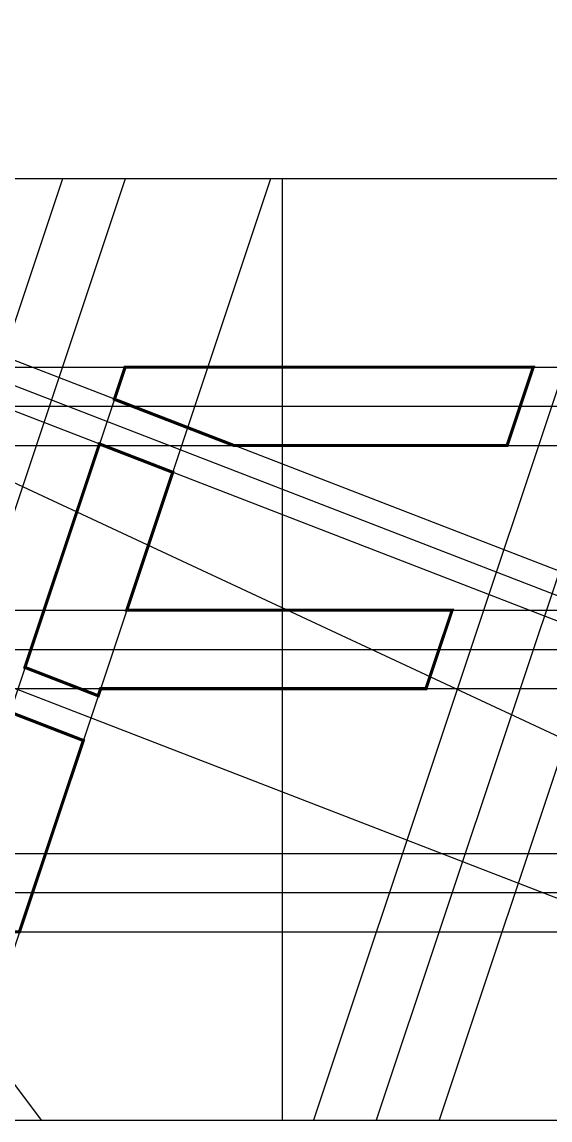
# Model space of a CAD drawing. Extents: x -732 to 2500, y -1000 to 1032.
# Drawn here: x 2067.1 to 2235.3, y -1000 to -650 of the extents above; entities that cross this region are included whole.
import ezdxf

# ---------------------------------------------------------------- set-up
doc = ezdxf.new("R2010")
doc.units = 0
doc.header["$MEASUREMENT"] = 0
doc.layers.add('Text 5', color=242, linetype='Continuous')
doc.layers.add('Text 5 Guide', color=254, linetype='Continuous')

msp = doc.modelspace()

# ---------------------------------------------------------------- linework, layer by layer
msp.add_line((1000, -300), (2500, -1000))
at = {"layer": 'Text 5'}
msp.add_lwpolyline([(1800, -1000), (2500, -1000), (2500, -700), (1800, -700)], close=True, dxfattribs=at)
at = {"layer": 'Text 5', "const_width": 1}
for points in [[(2096.58, -770.26), (2100, -760), (2230, -760), (2221.67, -785), (2134.67, -785)], [(2068.09, -855.73), (2091.83, -784.5), (2115.17, -793.54), (2100.52, -837.5), (2204.17, -837.5), (2195.83, -862.5), (2092.19, -862.5), (2091.43, -864.77)], [(2063.34, -869.98), (2086.68, -879.02), (2066.35, -940), (2040, -940)]]:
    msp.add_lwpolyline(points, close=True, dxfattribs=at)
at = {"layer": 'Text 5 Guide'}
for p, q in [((1846.7, -700), (2073.3, -1000)), ((2500, -942.5), (1873.54, -700)), ((2500, -934.46), (1894.31, -700)), ((2500, -926.42), (1915.09, -700)), ((2080, -700), (1980, -1000)), ((2146.35, -700), (2046.35, -1000)), ((2150, -700), (2150, -1000)), ((2150, -700), (2150, -1000)), ((2260, -700), (2160, -1000)), ((2300, -700), (2200, -1000)), ((2100, -700), (2000, -1000)), ((2280, -700), (2180, -1000)), ((1800, -760), (2500, -760)), ((2420, -1000), (1800, -760)), ((2100, -760), (2040, -940)), ((1800, -772.5), (2500, -772.5)), ((1800, -785), (2500, -785)), ((1800, -837.5), (2500, -837.5)), ((1800, -850), (2500, -850)), ((1800, -862.5), (2500, -862.5)), ((1800, -915), (2500, -915)), ((1800, -927.5), (2500, -927.5)), ((1800, -940), (2500, -940))]:
    msp.add_line(p, q, dxfattribs=at)

doc.saveas('drawing.dxf')
